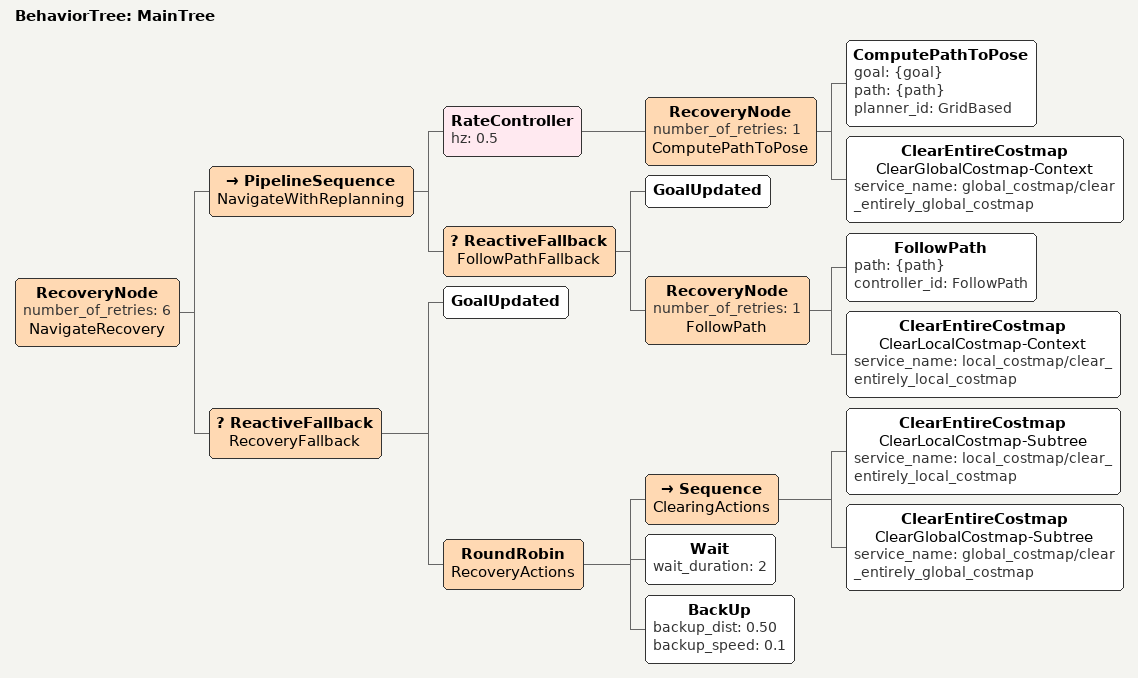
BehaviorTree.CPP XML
<root main_tree_to_execute="MainTree">
  <BehaviorTree ID="MainTree">
    <RecoveryNode number_of_retries="6" name="NavigateRecovery">

      <PipelineSequence name="NavigateWithReplanning">

        <RateController hz="0.5">
          <RecoveryNode number_of_retries="1" name="ComputePathToPose">
            <ComputePathToPose goal="{goal}" path="{path}" planner_id="GridBased"/>
            <ClearEntireCostmap name="ClearGlobalCostmap-Context" service_name="global_costmap/clear_entirely_global_costmap"/>
          </RecoveryNode>
        </RateController>

        <ReactiveFallback name="FollowPathFallback">
          <GoalUpdated/>
          <RecoveryNode number_of_retries="1" name="FollowPath">
            <FollowPath path="{path}" controller_id="FollowPath"/>
            <ClearEntireCostmap name="ClearLocalCostmap-Context" service_name="local_costmap/clear_entirely_local_costmap"/>
          </RecoveryNode>
        </ReactiveFallback>

      </PipelineSequence>

      <ReactiveFallback name="RecoveryFallback">
        <GoalUpdated/>
        <RoundRobin name="RecoveryActions">
          <Sequence name="ClearingActions">
            <ClearEntireCostmap name="ClearLocalCostmap-Subtree" service_name="local_costmap/clear_entirely_local_costmap"/>
            <ClearEntireCostmap name="ClearGlobalCostmap-Subtree" service_name="global_costmap/clear_entirely_global_costmap"/>
          </Sequence>
          <Wait wait_duration="2"/>
          <BackUp backup_dist="0.50" backup_speed="0.1"/>
        </RoundRobin>
      </ReactiveFallback>

    </RecoveryNode>
  </BehaviorTree>
</root>
